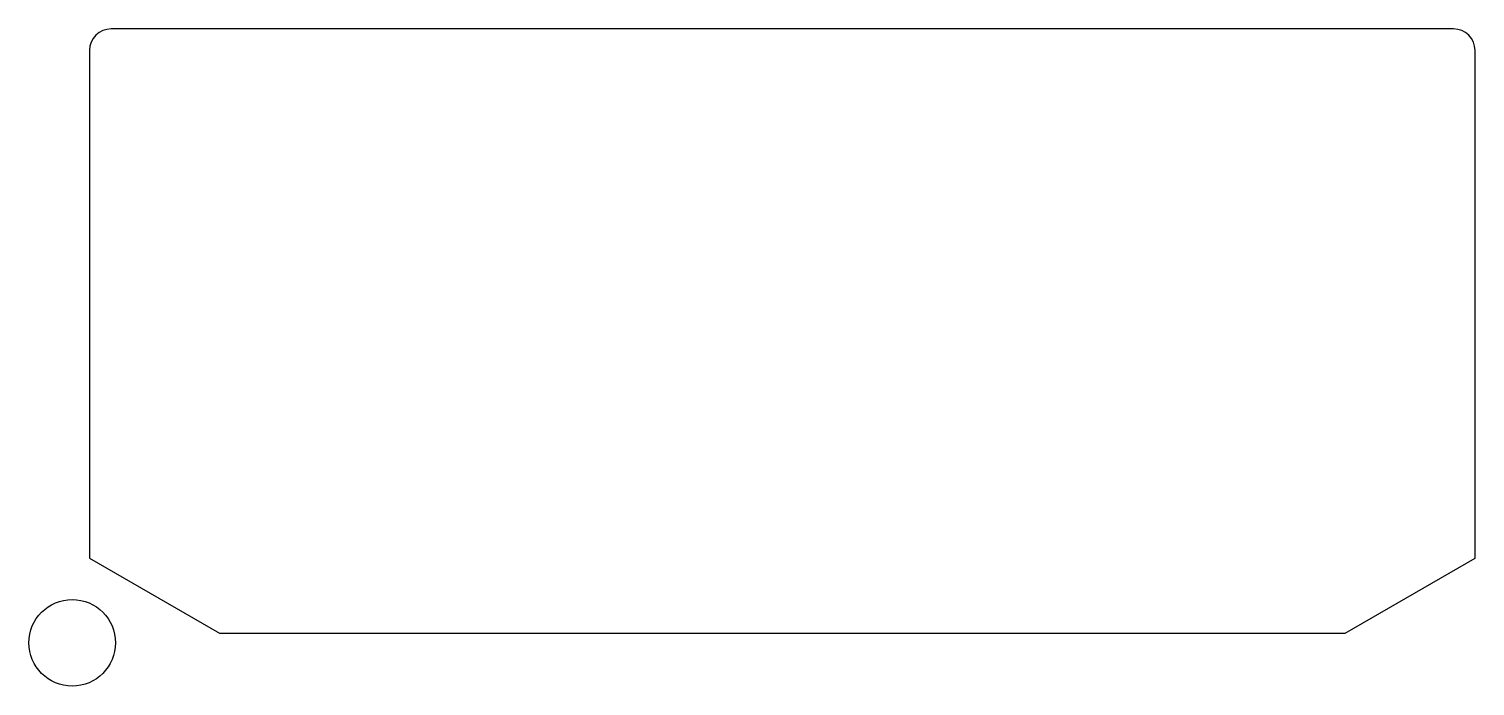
# Model space of a CAD drawing. Header units: millimetres. Extents: x -5.5 to 27.9, y -65.3 to -50.2.
import ezdxf

# ---------------------------------------------------------------- set-up
doc = ezdxf.new("R2010")
doc.units = ezdxf.units.MM
doc.header["$MEASUREMENT"] = 0

msp = doc.modelspace()

# ---------------------------------------------------------------- linework, layer by layer
msp.add_lwpolyline([(-4.09375, -50.675), (-4.09375, -62.393), (-1.09375, -64.125), (24.90625, -64.125), (27.90625, -62.393), (27.90625, -50.675, 0.41421356), (27.40625, -50.175), (-3.59375, -50.175, 0.41421239)], format="xyb", close=True)
msp.add_circle((-4.49375, -64.35), 1)

doc.saveas('drawing.dxf')
